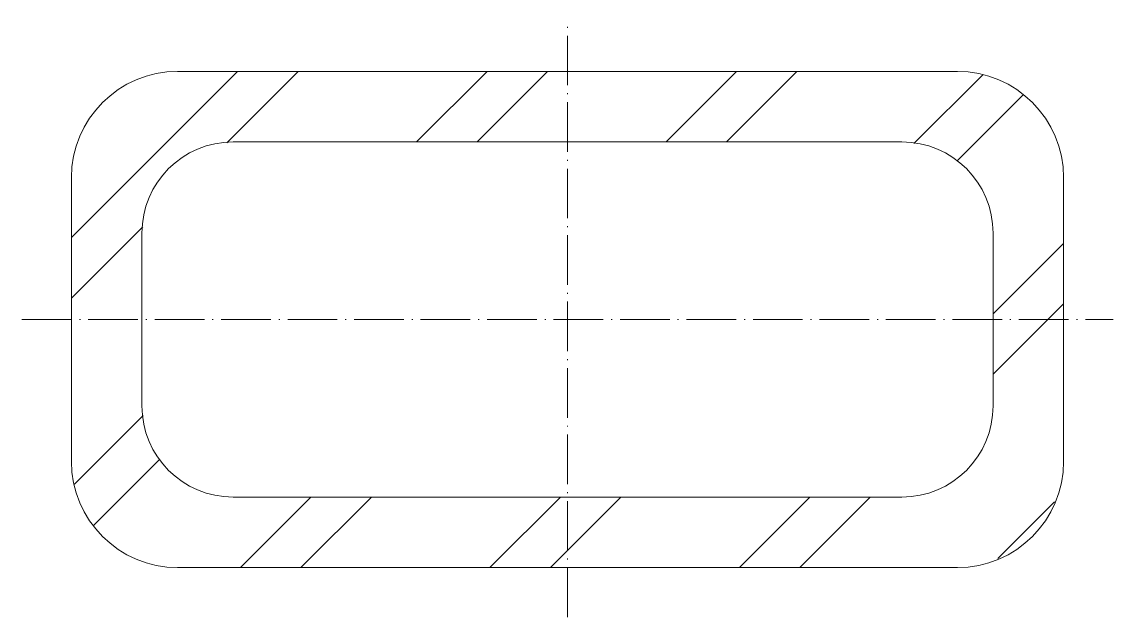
# Model space of a CAD drawing. Header units: metres. Extents: x -55 to 55, y -30 to 30.
import ezdxf

# ---------------------------------------------------------------- set-up
doc = ezdxf.new("R2010")
doc.units = ezdxf.units.M
doc.linetypes.add('MV_hartlijn_staal', pattern=[6.6, 5, -0.8, 0, -0.8])
doc.layers.add('A-DETL-GENF', color=92, linetype='Continuous', lineweight=18)

# ---------------------------------------------------------------- blocks, each defined once
blk = doc.blocks.new('28 Staalprofielen- koker RHS-2d - K100_50_7_1-3531697-00_0 Basismaterialen')
at = {"layer": 'A-DETL-GENF', "lineweight": 13}
h = blk.add_hatch(dxfattribs=at)
h.set_pattern_fill('FP_380', color=256, style=0, pattern_type=2)
h.set_pattern_definition([(45, (4660.222, 4693.331), (-12.57236, 12.57236), []), (45, (4660.222, 4712.381), (-12.57236, 12.57236), [])])
h.paths.add_polyline_path([(39.3, -25), (42.07, -24.64), (44.65, -23.57), (46.87, -21.87), (48.57, -19.65), (49.64, -17.07), (50, -14.3), (50, 14.3), (49.64, 17.07), (48.57, 19.65), (46.87, 21.87), (44.65, 23.57), (42.07, 24.64), (39.3, 25), (-39.3, 25), (-42.07, 24.64), (-44.65, 23.57), (-46.87, 21.87), (-48.57, 19.65), (-49.64, 17.07), (-50, 14.3), (-50, -14.3), (-49.64, -17.07), (-48.57, -19.65), (-46.87, -21.87), (-44.65, -23.57), (-42.07, -24.64), (-39.3, -25)])
h.paths.add_polyline_path([(33.7, -17.9), (-33.7, -17.9), (-36.08, -17.59), (-38.3, -16.67), (-40.21, -15.21), (-41.67, -13.3), (-42.59, -11.08), (-42.9, -8.7), (-42.9, 8.7), (-42.59, 11.08), (-41.67, 13.3), (-40.21, 15.21), (-38.3, 16.67), (-36.08, 17.59), (-33.7, 17.9), (33.7, 17.9), (36.08, 17.59), (38.3, 16.67), (40.21, 15.21), (41.67, 13.3), (42.59, 11.08), (42.9, 8.7), (42.9, -8.7), (42.59, -11.08), (41.67, -13.3), (40.21, -15.21), (38.3, -16.67), (36.08, -17.59)])
at = {"layer": 'A-DETL-GENF', "linetype": 'MV_hartlijn_staal', "lineweight": 13}
for p, q in [((0, -30), (0, 30)), ((-55, 0), (55, 0))]:
    blk.add_line(p, q, dxfattribs=at)
at = {"layer": 'A-DETL-GENF'}
for p, q in [((39.3, 25), (-39.3, 25)), ((-39.3, 25), (39.3, 25)), ((-33.7, 17.9), (33.7, 17.9)), ((-33.7, 17.9), (33.7, 17.9)), ((-50, 14.3), (-50, -14.3)), ((-50, -14.3), (-50, 14.3)), ((50, -14.3), (50, 14.3)), ((50, 14.3), (50, -14.3)), ((-42.9, -8.7), (-42.9, 8.7)), ((-42.9, -8.7), (-42.9, 8.7)), ((42.9, 8.7), (42.9, -8.7)), ((42.9, 8.7), (42.9, -8.7)), ((33.7, -17.9), (-33.7, -17.9)), ((33.7, -17.9), (-33.7, -17.9)), ((-39.3, -25), (39.3, -25)), ((39.3, -25), (-39.3, -25))]:
    blk.add_line(p, q, dxfattribs=at)
for centre, radius, start, end in [((-39.3, 14.3), 10.7, 90, 180), ((-39.3, 14.3), 10.7, 90, 180), ((39.3, 14.3), 10.7, 360, 90), ((39.3, 14.3), 10.7, 360, 90), ((-33.7, 8.7), 9.2, 90, 180), ((-33.7, 8.7), 9.2, 90, 180), ((33.7, 8.7), 9.2, 360, 90), ((33.7, 8.7), 9.2, 360, 90), ((-33.7, -8.7), 9.2, 180, 270), ((-33.7, -8.7), 9.2, 180, 270), ((33.7, -8.7), 9.2, 270, 360), ((33.7, -8.7), 9.2, 270, 360), ((-39.3, -14.3), 10.7, 180, 270), ((39.3, -14.3), 10.7, 270, 0), ((39.3, -14.3), 10.7, 270, 0), ((-39.3, -14.3), 10.7, 180, 270)]:
    blk.add_arc(centre, radius, start, end, dxfattribs=at)

msp = doc.modelspace()

# ---------------------------------------------------------------- block references
msp.add_blockref('28 Staalprofielen- koker RHS-2d - K100_50_7_1-3531697-00_0 Basismaterialen', (0, 0))

doc.saveas('drawing.dxf')
